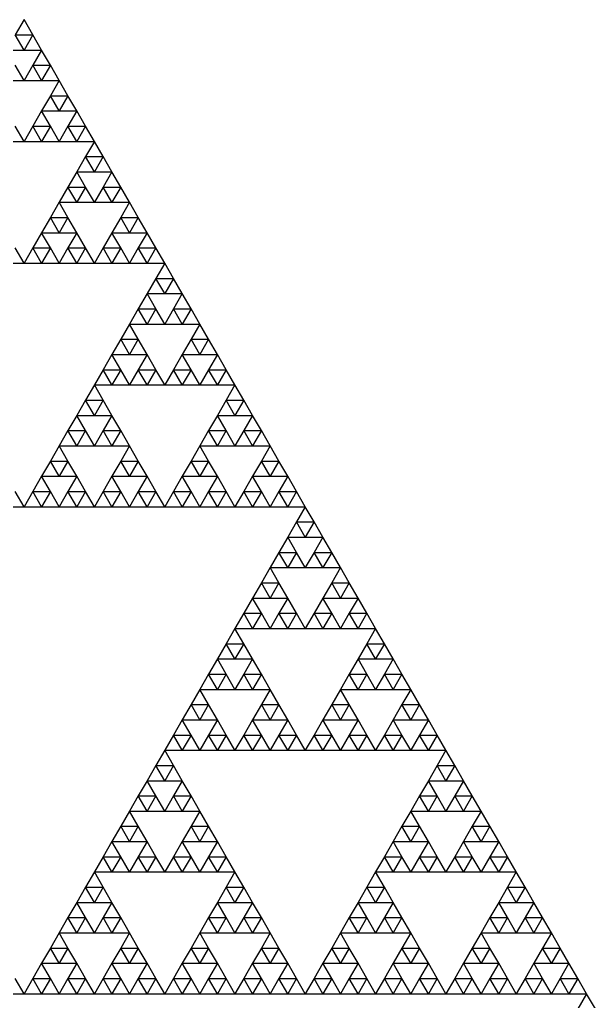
# Model space of a CAD drawing. Header units: metres. Extents: x -50 to 50, y -29 to 58.
# Drawn here: x 12.45 to 18.85, y -18.13 to -7.22 of the extents above; entities that cross this region are included whole.
import ezdxf

# ---------------------------------------------------------------- set-up
doc = ezdxf.new("R2010")
doc.units = ezdxf.units.M

msp = doc.modelspace()

# ---------------------------------------------------------------- linework, layer by layer
for p, q in [((12.5, -7.21689), (12.4023, -7.38604)), ((12.5977, -7.38604), (12.5, -7.21689)), ((12.5, -7.55518), (12.4023, -7.38604)), ((12.4023, -7.38604), (12.5977, -7.38604)), ((12.5977, -7.38604), (12.5, -7.55518)), ((12.6953, -7.55518), (12.5977, -7.38604)), ((12.3047, -7.55518), (12.5, -7.55518)), ((12.5, -7.55518), (12.6953, -7.55518)), ((12.6953, -7.55518), (12.5977, -7.72432)), ((12.793, -7.72432), (12.6953, -7.55518)), ((12.5, -7.89347), (12.4023, -7.72432)), ((12.5977, -7.72432), (12.5, -7.89347)), ((12.6953, -7.89347), (12.5977, -7.72432)), ((12.5977, -7.72432), (12.793, -7.72432)), ((12.793, -7.72432), (12.6953, -7.89347)), ((12.8906, -7.89347), (12.793, -7.72432)), ((12.3047, -7.89347), (12.5, -7.89347)), ((12.5, -7.89347), (12.6953, -7.89347)), ((12.6953, -7.89347), (12.8906, -7.89347)), ((12.8906, -7.89347), (12.793, -8.06261)), ((12.9883, -8.06261), (12.8906, -7.89347)), ((12.793, -8.06261), (12.6953, -8.23176)), ((12.8906, -8.23176), (12.793, -8.06261)), ((12.793, -8.06261), (12.9883, -8.06261)), ((12.9883, -8.06261), (12.8906, -8.23176)), ((13.0859, -8.23176), (12.9883, -8.06261)), ((12.6953, -8.23176), (12.5977, -8.4009)), ((12.793, -8.4009), (12.6953, -8.23176)), ((12.6953, -8.23176), (12.8906, -8.23176)), ((12.8906, -8.23176), (13.0859, -8.23176)), ((13.0859, -8.23176), (12.9883, -8.4009)), ((13.1836, -8.4009), (13.0859, -8.23176)), ((12.5, -8.57004), (12.4023, -8.4009)), ((12.5977, -8.4009), (12.5, -8.57004)), ((12.6953, -8.57004), (12.5977, -8.4009)), ((12.5977, -8.4009), (12.793, -8.4009)), ((12.793, -8.4009), (12.6953, -8.57004)), ((12.8906, -8.57004), (12.793, -8.4009)), ((12.9883, -8.4009), (12.8906, -8.57004)), ((13.0859, -8.57004), (12.9883, -8.4009)), ((12.9883, -8.4009), (13.1836, -8.4009)), ((13.1836, -8.4009), (13.0859, -8.57004)), ((13.2812, -8.57004), (13.1836, -8.4009)), ((12.3047, -8.57004), (12.5, -8.57004)), ((12.5, -8.57004), (12.6953, -8.57004)), ((12.6953, -8.57004), (12.8906, -8.57004)), ((12.8906, -8.57004), (13.0859, -8.57004)), ((13.0859, -8.57004), (13.2812, -8.57004)), ((13.2812, -8.57006), (13.1836, -8.7392)), ((13.3789, -8.7392), (13.2812, -8.57006)), ((13.1836, -8.7392), (13.0859, -8.90835)), ((13.2812, -8.90835), (13.1836, -8.7392)), ((13.1836, -8.7392), (13.3789, -8.7392)), ((13.3789, -8.7392), (13.2812, -8.90835)), ((13.4766, -8.90835), (13.3789, -8.7392)), ((13.0859, -8.90835), (12.9883, -9.07749)), ((13.1836, -9.07749), (13.0859, -8.90835)), ((13.0859, -8.90835), (13.2812, -8.90835)), ((13.2812, -8.90835), (13.4766, -8.90835)), ((13.4766, -8.90835), (13.3789, -9.07749)), ((13.5742, -9.07749), (13.4766, -8.90835)), ((12.9883, -9.07749), (12.8906, -9.24663)), ((13.0859, -9.24663), (12.9883, -9.07749)), ((12.9883, -9.07749), (13.1836, -9.07749)), ((13.1836, -9.07749), (13.0859, -9.24663)), ((13.2812, -9.24663), (13.1836, -9.07749)), ((13.3789, -9.07749), (13.2812, -9.24663)), ((13.4766, -9.24663), (13.3789, -9.07749)), ((13.3789, -9.07749), (13.5742, -9.07749)), ((13.5742, -9.07749), (13.4766, -9.24663)), ((13.6719, -9.24663), (13.5742, -9.07749)), ((12.8906, -9.24663), (12.793, -9.41578)), ((12.9883, -9.41578), (12.8906, -9.24663)), ((12.8906, -9.24663), (13.0859, -9.24663)), ((13.0859, -9.24663), (13.2812, -9.24663)), ((13.2812, -9.24663), (13.4766, -9.24663)), ((13.4766, -9.24663), (13.6719, -9.24663)), ((13.6719, -9.24663), (13.5742, -9.41578)), ((13.7695, -9.41578), (13.6719, -9.24663)), ((12.793, -9.41578), (12.6953, -9.58492)), ((12.8906, -9.58492), (12.793, -9.41578)), ((12.793, -9.41578), (12.9883, -9.41578)), ((12.9883, -9.41578), (12.8906, -9.58492)), ((13.0859, -9.58492), (12.9883, -9.41578)), ((13.5742, -9.41578), (13.4766, -9.58492)), ((13.6719, -9.58492), (13.5742, -9.41578)), ((13.5742, -9.41578), (13.7695, -9.41578)), ((13.7695, -9.41578), (13.6719, -9.58492)), ((13.8672, -9.58492), (13.7695, -9.41578)), ((12.6953, -9.58492), (12.5977, -9.75406)), ((12.793, -9.75406), (12.6953, -9.58492)), ((12.6953, -9.58492), (12.8906, -9.58492)), ((12.8906, -9.58492), (13.0859, -9.58492)), ((13.0859, -9.58492), (12.9883, -9.75406)), ((13.1836, -9.75406), (13.0859, -9.58492)), ((13.4766, -9.58492), (13.3789, -9.75406)), ((13.5742, -9.75406), (13.4766, -9.58492)), ((13.4766, -9.58492), (13.6719, -9.58492)), ((13.6719, -9.58492), (13.8672, -9.58492)), ((13.8672, -9.58492), (13.7695, -9.75406)), ((13.9648, -9.75406), (13.8672, -9.58492)), ((12.5, -9.92321), (12.4023, -9.75406)), ((12.5977, -9.75406), (12.5, -9.92321)), ((12.6953, -9.92321), (12.5977, -9.75406)), ((12.5977, -9.75406), (12.793, -9.75406)), ((12.793, -9.75406), (12.6953, -9.92321)), ((12.8906, -9.92321), (12.793, -9.75406)), ((12.9883, -9.75406), (12.8906, -9.92321)), ((13.0859, -9.92321), (12.9883, -9.75406)), ((12.9883, -9.75406), (13.1836, -9.75406)), ((13.1836, -9.75406), (13.0859, -9.92321)), ((13.2812, -9.92321), (13.1836, -9.75406)), ((13.3789, -9.75406), (13.2812, -9.92321)), ((13.4766, -9.92321), (13.3789, -9.75406)), ((13.3789, -9.75406), (13.5742, -9.75406)), ((13.5742, -9.75406), (13.4766, -9.92321)), ((13.6719, -9.92321), (13.5742, -9.75406)), ((13.7695, -9.75406), (13.6719, -9.92321)), ((13.8672, -9.92321), (13.7695, -9.75406)), ((13.7695, -9.75406), (13.9648, -9.75406)), ((13.9648, -9.75406), (13.8672, -9.92321)), ((14.0625, -9.92321), (13.9648, -9.75406)), ((12.3047, -9.92321), (12.5, -9.92321)), ((12.5, -9.92321), (12.6953, -9.92321)), ((12.6953, -9.92321), (12.8906, -9.92321)), ((12.8906, -9.92321), (13.0859, -9.92321)), ((13.0859, -9.92321), (13.2812, -9.92321)), ((13.2812, -9.92321), (13.4766, -9.92321)), ((13.4766, -9.92321), (13.6719, -9.92321)), ((13.6719, -9.92321), (13.8672, -9.92321)), ((13.8672, -9.92321), (14.0625, -9.92321)), ((14.0625, -9.92322), (13.9648, -10.0924)), ((14.1602, -10.0924), (14.0625, -9.92322)), ((13.9648, -10.0924), (13.8672, -10.2615)), ((14.0625, -10.2615), (13.9648, -10.0924)), ((13.9648, -10.0924), (14.1602, -10.0924)), ((14.1602, -10.0924), (14.0625, -10.2615)), ((14.2578, -10.2615), (14.1602, -10.0924)), ((13.8672, -10.2615), (13.7695, -10.4307)), ((13.9648, -10.4307), (13.8672, -10.2615)), ((13.8672, -10.2615), (14.0625, -10.2615)), ((14.0625, -10.2615), (14.2578, -10.2615)), ((14.2578, -10.2615), (14.1602, -10.4307)), ((14.3555, -10.4307), (14.2578, -10.2615)), ((13.7695, -10.4307), (13.6719, -10.5998)), ((13.8672, -10.5998), (13.7695, -10.4307)), ((13.7695, -10.4307), (13.9648, -10.4307)), ((13.9648, -10.4307), (13.8672, -10.5998)), ((14.0625, -10.5998), (13.9648, -10.4307)), ((14.1602, -10.4307), (14.0625, -10.5998)), ((14.2578, -10.5998), (14.1602, -10.4307)), ((14.1602, -10.4307), (14.3555, -10.4307)), ((14.3555, -10.4307), (14.2578, -10.5998)), ((14.4531, -10.5998), (14.3555, -10.4307)), ((13.6719, -10.5998), (13.5742, -10.7689)), ((13.7695, -10.7689), (13.6719, -10.5998)), ((13.6719, -10.5998), (13.8672, -10.5998)), ((13.8672, -10.5998), (14.0625, -10.5998)), ((14.0625, -10.5998), (14.2578, -10.5998)), ((14.2578, -10.5998), (14.4531, -10.5998)), ((14.4531, -10.5998), (14.3555, -10.7689)), ((14.5508, -10.7689), (14.4531, -10.5998)), ((13.5742, -10.7689), (13.4766, -10.9381)), ((13.6719, -10.9381), (13.5742, -10.7689)), ((13.5742, -10.7689), (13.7695, -10.7689)), ((13.7695, -10.7689), (13.6719, -10.9381)), ((13.8672, -10.9381), (13.7695, -10.7689)), ((14.3555, -10.7689), (14.2578, -10.9381)), ((14.4531, -10.9381), (14.3555, -10.7689)), ((14.3555, -10.7689), (14.5508, -10.7689)), ((14.5508, -10.7689), (14.4531, -10.9381)), ((14.6484, -10.9381), (14.5508, -10.7689)), ((13.4766, -10.9381), (13.3789, -11.1072)), ((13.5742, -11.1072), (13.4766, -10.9381)), ((13.4766, -10.9381), (13.6719, -10.9381)), ((13.6719, -10.9381), (13.8672, -10.9381)), ((13.8672, -10.9381), (13.7695, -11.1072)), ((13.9648, -11.1072), (13.8672, -10.9381)), ((14.2578, -10.9381), (14.1602, -11.1072)), ((14.3555, -11.1072), (14.2578, -10.9381)), ((14.2578, -10.9381), (14.4531, -10.9381)), ((14.4531, -10.9381), (14.6484, -10.9381)), ((14.6484, -10.9381), (14.5508, -11.1072)), ((14.7461, -11.1072), (14.6484, -10.9381)), ((13.3789, -11.1072), (13.2812, -11.2764)), ((13.4766, -11.2764), (13.3789, -11.1072)), ((13.3789, -11.1072), (13.5742, -11.1072)), ((13.5742, -11.1072), (13.4766, -11.2764)), ((13.6719, -11.2764), (13.5742, -11.1072)), ((13.7695, -11.1072), (13.6719, -11.2764)), ((13.8672, -11.2764), (13.7695, -11.1072)), ((13.7695, -11.1072), (13.9648, -11.1072)), ((13.9648, -11.1072), (13.8672, -11.2764)), ((14.0625, -11.2764), (13.9648, -11.1072)), ((14.1602, -11.1072), (14.0625, -11.2764)), ((14.2578, -11.2764), (14.1602, -11.1072)), ((14.1602, -11.1072), (14.3555, -11.1072)), ((14.3555, -11.1072), (14.2578, -11.2764)), ((14.4531, -11.2764), (14.3555, -11.1072)), ((14.5508, -11.1072), (14.4531, -11.2764)), ((14.6484, -11.2764), (14.5508, -11.1072)), ((14.5508, -11.1072), (14.7461, -11.1072)), ((14.7461, -11.1072), (14.6484, -11.2764)), ((14.8438, -11.2764), (14.7461, -11.1072)), ((13.2812, -11.2764), (13.1836, -11.4455)), ((13.3789, -11.4455), (13.2812, -11.2764)), ((13.2812, -11.2764), (13.4766, -11.2764)), ((13.4766, -11.2764), (13.6719, -11.2764)), ((13.6719, -11.2764), (13.8672, -11.2764)), ((13.8672, -11.2764), (14.0625, -11.2764)), ((14.0625, -11.2764), (14.2578, -11.2764)), ((14.2578, -11.2764), (14.4531, -11.2764)), ((14.4531, -11.2764), (14.6484, -11.2764)), ((14.6484, -11.2764), (14.8438, -11.2764)), ((14.8438, -11.2764), (14.7461, -11.4455)), ((14.9414, -11.4455), (14.8438, -11.2764)), ((13.1836, -11.4455), (13.0859, -11.6147)), ((13.2812, -11.6147), (13.1836, -11.4455)), ((13.1836, -11.4455), (13.3789, -11.4455)), ((13.3789, -11.4455), (13.2812, -11.6147)), ((13.4766, -11.6147), (13.3789, -11.4455)), ((14.7461, -11.4455), (14.6484, -11.6147)), ((14.8438, -11.6147), (14.7461, -11.4455)), ((14.7461, -11.4455), (14.9414, -11.4455)), ((14.9414, -11.4455), (14.8438, -11.6147)), ((15.0391, -11.6147), (14.9414, -11.4455)), ((13.0859, -11.6147), (12.9883, -11.7838)), ((13.1836, -11.7838), (13.0859, -11.6147)), ((13.0859, -11.6147), (13.2812, -11.6147)), ((13.2812, -11.6147), (13.4766, -11.6147)), ((13.4766, -11.6147), (13.3789, -11.7838)), ((13.5742, -11.7838), (13.4766, -11.6147)), ((14.6484, -11.6147), (14.5508, -11.7838)), ((14.7461, -11.7838), (14.6484, -11.6147)), ((14.6484, -11.6147), (14.8438, -11.6147)), ((14.8438, -11.6147), (15.0391, -11.6147)), ((15.0391, -11.6147), (14.9414, -11.7838)), ((15.1367, -11.7838), (15.0391, -11.6147)), ((12.9883, -11.7838), (12.8906, -11.953)), ((13.0859, -11.953), (12.9883, -11.7838)), ((12.9883, -11.7838), (13.1836, -11.7838)), ((13.1836, -11.7838), (13.0859, -11.953)), ((13.2812, -11.953), (13.1836, -11.7838)), ((13.3789, -11.7838), (13.2812, -11.953)), ((13.4766, -11.953), (13.3789, -11.7838)), ((13.3789, -11.7838), (13.5742, -11.7838)), ((13.5742, -11.7838), (13.4766, -11.953)), ((13.6719, -11.953), (13.5742, -11.7838)), ((14.5508, -11.7838), (14.4531, -11.953)), ((14.6484, -11.953), (14.5508, -11.7838)), ((14.5508, -11.7838), (14.7461, -11.7838)), ((14.7461, -11.7838), (14.6484, -11.953)), ((14.8438, -11.953), (14.7461, -11.7838)), ((14.9414, -11.7838), (14.8438, -11.953)), ((15.0391, -11.953), (14.9414, -11.7838)), ((14.9414, -11.7838), (15.1367, -11.7838)), ((15.1367, -11.7838), (15.0391, -11.953)), ((15.2344, -11.953), (15.1367, -11.7838)), ((12.8906, -11.953), (12.793, -12.1221)), ((12.9883, -12.1221), (12.8906, -11.953)), ((12.8906, -11.953), (13.0859, -11.953)), ((13.0859, -11.953), (13.2812, -11.953)), ((13.2812, -11.953), (13.4766, -11.953)), ((13.4766, -11.953), (13.6719, -11.953)), ((13.6719, -11.953), (13.5742, -12.1221)), ((13.7695, -12.1221), (13.6719, -11.953)), ((14.4531, -11.953), (14.3555, -12.1221)), ((14.5508, -12.1221), (14.4531, -11.953)), ((14.4531, -11.953), (14.6484, -11.953)), ((14.6484, -11.953), (14.8438, -11.953)), ((14.8438, -11.953), (15.0391, -11.953)), ((15.0391, -11.953), (15.2344, -11.953)), ((15.2344, -11.953), (15.1367, -12.1221)), ((15.332, -12.1221), (15.2344, -11.953)), ((12.793, -12.1221), (12.6953, -12.2913)), ((12.8906, -12.2913), (12.793, -12.1221)), ((12.793, -12.1221), (12.9883, -12.1221)), ((12.9883, -12.1221), (12.8906, -12.2913)), ((13.0859, -12.2913), (12.9883, -12.1221)), ((13.5742, -12.1221), (13.4766, -12.2913)), ((13.6719, -12.2913), (13.5742, -12.1221)), ((13.5742, -12.1221), (13.7695, -12.1221)), ((13.7695, -12.1221), (13.6719, -12.2913)), ((13.8672, -12.2913), (13.7695, -12.1221)), ((14.3555, -12.1221), (14.2578, -12.2913)), ((14.4531, -12.2913), (14.3555, -12.1221)), ((14.3555, -12.1221), (14.5508, -12.1221)), ((14.5508, -12.1221), (14.4531, -12.2913)), ((14.6484, -12.2913), (14.5508, -12.1221)), ((15.1367, -12.1221), (15.0391, -12.2913)), ((15.2344, -12.2913), (15.1367, -12.1221)), ((15.1367, -12.1221), (15.332, -12.1221)), ((15.332, -12.1221), (15.2344, -12.2913)), ((15.4297, -12.2913), (15.332, -12.1221)), ((12.6953, -12.2913), (12.5977, -12.4604)), ((12.793, -12.4604), (12.6953, -12.2913)), ((12.6953, -12.2913), (12.8906, -12.2913)), ((12.8906, -12.2913), (13.0859, -12.2913)), ((13.0859, -12.2913), (12.9883, -12.4604)), ((13.1836, -12.4604), (13.0859, -12.2913)), ((13.4766, -12.2913), (13.3789, -12.4604)), ((13.5742, -12.4604), (13.4766, -12.2913)), ((13.4766, -12.2913), (13.6719, -12.2913)), ((13.6719, -12.2913), (13.8672, -12.2913)), ((13.8672, -12.2913), (13.7695, -12.4604)), ((13.9648, -12.4604), (13.8672, -12.2913)), ((14.2578, -12.2913), (14.1602, -12.4604)), ((14.3555, -12.4604), (14.2578, -12.2913)), ((14.2578, -12.2913), (14.4531, -12.2913)), ((14.4531, -12.2913), (14.6484, -12.2913)), ((14.6484, -12.2913), (14.5508, -12.4604)), ((14.7461, -12.4604), (14.6484, -12.2913)), ((15.0391, -12.2913), (14.9414, -12.4604)), ((15.1367, -12.4604), (15.0391, -12.2913)), ((15.0391, -12.2913), (15.2344, -12.2913)), ((15.2344, -12.2913), (15.4297, -12.2913)), ((15.4297, -12.2913), (15.332, -12.4604)), ((15.5273, -12.4604), (15.4297, -12.2913)), ((12.5, -12.6295), (12.4023, -12.4604)), ((12.5977, -12.4604), (12.5, -12.6295)), ((12.6953, -12.6295), (12.5977, -12.4604)), ((12.5977, -12.4604), (12.793, -12.4604)), ((12.793, -12.4604), (12.6953, -12.6295)), ((12.8906, -12.6295), (12.793, -12.4604)), ((12.9883, -12.4604), (12.8906, -12.6295)), ((13.0859, -12.6295), (12.9883, -12.4604)), ((12.9883, -12.4604), (13.1836, -12.4604)), ((13.1836, -12.4604), (13.0859, -12.6295)), ((13.2812, -12.6295), (13.1836, -12.4604)), ((13.3789, -12.4604), (13.2812, -12.6295)), ((13.4766, -12.6295), (13.3789, -12.4604)), ((13.3789, -12.4604), (13.5742, -12.4604)), ((13.5742, -12.4604), (13.4766, -12.6295)), ((13.6719, -12.6295), (13.5742, -12.4604)), ((13.7695, -12.4604), (13.6719, -12.6295)), ((13.8672, -12.6295), (13.7695, -12.4604)), ((13.7695, -12.4604), (13.9648, -12.4604)), ((13.9648, -12.4604), (13.8672, -12.6295)), ((14.0625, -12.6295), (13.9648, -12.4604)), ((14.1602, -12.4604), (14.0625, -12.6295)), ((14.2578, -12.6295), (14.1602, -12.4604)), ((14.1602, -12.4604), (14.3555, -12.4604)), ((14.3555, -12.4604), (14.2578, -12.6295)), ((14.4531, -12.6295), (14.3555, -12.4604)), ((14.5508, -12.4604), (14.4531, -12.6295)), ((14.6484, -12.6295), (14.5508, -12.4604)), ((14.5508, -12.4604), (14.7461, -12.4604)), ((14.7461, -12.4604), (14.6484, -12.6295)), ((14.8438, -12.6295), (14.7461, -12.4604)), ((14.9414, -12.4604), (14.8438, -12.6295)), ((15.0391, -12.6295), (14.9414, -12.4604)), ((14.9414, -12.4604), (15.1367, -12.4604)), ((15.1367, -12.4604), (15.0391, -12.6295)), ((15.2344, -12.6295), (15.1367, -12.4604)), ((15.332, -12.4604), (15.2344, -12.6295)), ((15.4297, -12.6295), (15.332, -12.4604)), ((15.332, -12.4604), (15.5273, -12.4604)), ((15.5273, -12.4604), (15.4297, -12.6295)), ((15.625, -12.6295), (15.5273, -12.4604)), ((12.3047, -12.6295), (12.5, -12.6295)), ((12.5, -12.6295), (12.6953, -12.6295)), ((12.6953, -12.6295), (12.8906, -12.6295)), ((12.8906, -12.6295), (13.0859, -12.6295)), ((13.0859, -12.6295), (13.2812, -12.6295)), ((13.2812, -12.6295), (13.4766, -12.6295)), ((13.4766, -12.6295), (13.6719, -12.6295)), ((13.6719, -12.6295), (13.8672, -12.6295)), ((13.8672, -12.6295), (14.0625, -12.6295)), ((14.0625, -12.6295), (14.2578, -12.6295)), ((14.2578, -12.6295), (14.4531, -12.6295)), ((14.4531, -12.6295), (14.6484, -12.6295)), ((14.6484, -12.6295), (14.8438, -12.6295)), ((14.8438, -12.6295), (15.0391, -12.6295)), ((15.0391, -12.6295), (15.2344, -12.6295)), ((15.2344, -12.6295), (15.4297, -12.6295)), ((15.4297, -12.6295), (15.625, -12.6295)), ((15.625, -12.6296), (15.5273, -12.7987)), ((15.7227, -12.7987), (15.625, -12.6296)), ((15.5273, -12.7987), (15.4297, -12.9678)), ((15.625, -12.9678), (15.5273, -12.7987)), ((15.5273, -12.7987), (15.7227, -12.7987)), ((15.7227, -12.7987), (15.625, -12.9678)), ((15.8203, -12.9678), (15.7227, -12.7987)), ((15.4297, -12.9678), (15.332, -13.137)), ((15.5273, -13.137), (15.4297, -12.9678)), ((15.4297, -12.9678), (15.625, -12.9678)), ((15.625, -12.9678), (15.8203, -12.9678)), ((15.8203, -12.9678), (15.7227, -13.137)), ((15.918, -13.137), (15.8203, -12.9678)), ((15.332, -13.137), (15.2344, -13.3061)), ((15.4297, -13.3061), (15.332, -13.137)), ((15.332, -13.137), (15.5273, -13.137)), ((15.5273, -13.137), (15.4297, -13.3061)), ((15.625, -13.3061), (15.5273, -13.137)), ((15.7227, -13.137), (15.625, -13.3061)), ((15.8203, -13.3061), (15.7227, -13.137)), ((15.7227, -13.137), (15.918, -13.137)), ((15.918, -13.137), (15.8203, -13.3061)), ((16.0156, -13.3061), (15.918, -13.137)), ((15.2344, -13.3061), (15.1367, -13.4753)), ((15.332, -13.4753), (15.2344, -13.3061)), ((15.2344, -13.3061), (15.4297, -13.3061)), ((15.4297, -13.3061), (15.625, -13.3061)), ((15.625, -13.3061), (15.8203, -13.3061)), ((15.8203, -13.3061), (16.0156, -13.3061)), ((16.0156, -13.3061), (15.918, -13.4753)), ((16.1133, -13.4753), (16.0156, -13.3061)), ((15.1367, -13.4753), (15.0391, -13.6444)), ((15.2344, -13.6444), (15.1367, -13.4753)), ((15.1367, -13.4753), (15.332, -13.4753)), ((15.332, -13.4753), (15.2344, -13.6444)), ((15.4297, -13.6444), (15.332, -13.4753)), ((15.918, -13.4753), (15.8203, -13.6444)), ((16.0156, -13.6444), (15.918, -13.4753)), ((15.918, -13.4753), (16.1133, -13.4753)), ((16.1133, -13.4753), (16.0156, -13.6444)), ((16.2109, -13.6444), (16.1133, -13.4753)), ((15.0391, -13.6444), (14.9414, -13.8136)), ((15.1367, -13.8136), (15.0391, -13.6444)), ((15.0391, -13.6444), (15.2344, -13.6444)), ((15.2344, -13.6444), (15.4297, -13.6444)), ((15.4297, -13.6444), (15.332, -13.8136)), ((15.5273, -13.8136), (15.4297, -13.6444)), ((15.8203, -13.6444), (15.7227, -13.8136)), ((15.918, -13.8136), (15.8203, -13.6444)), ((15.8203, -13.6444), (16.0156, -13.6444)), ((16.0156, -13.6444), (16.2109, -13.6444)), ((16.2109, -13.6444), (16.1133, -13.8136)), ((16.3086, -13.8136), (16.2109, -13.6444)), ((14.9414, -13.8136), (14.8438, -13.9827)), ((15.0391, -13.9827), (14.9414, -13.8136)), ((14.9414, -13.8136), (15.1367, -13.8136)), ((15.1367, -13.8136), (15.0391, -13.9827)), ((15.2344, -13.9827), (15.1367, -13.8136)), ((15.332, -13.8136), (15.2344, -13.9827)), ((15.4297, -13.9827), (15.332, -13.8136)), ((15.332, -13.8136), (15.5273, -13.8136)), ((15.5273, -13.8136), (15.4297, -13.9827)), ((15.625, -13.9827), (15.5273, -13.8136)), ((15.7227, -13.8136), (15.625, -13.9827)), ((15.8203, -13.9827), (15.7227, -13.8136)), ((15.7227, -13.8136), (15.918, -13.8136)), ((15.918, -13.8136), (15.8203, -13.9827)), ((16.0156, -13.9827), (15.918, -13.8136)), ((16.1133, -13.8136), (16.0156, -13.9827)), ((16.2109, -13.9827), (16.1133, -13.8136)), ((16.1133, -13.8136), (16.3086, -13.8136)), ((16.3086, -13.8136), (16.2109, -13.9827)), ((16.4062, -13.9827), (16.3086, -13.8136)), ((14.8438, -13.9827), (14.7461, -14.1519)), ((14.9414, -14.1519), (14.8438, -13.9827)), ((14.8438, -13.9827), (15.0391, -13.9827)), ((15.0391, -13.9827), (15.2344, -13.9827)), ((15.2344, -13.9827), (15.4297, -13.9827)), ((15.4297, -13.9827), (15.625, -13.9827)), ((15.625, -13.9827), (15.8203, -13.9827)), ((15.8203, -13.9827), (16.0156, -13.9827)), ((16.0156, -13.9827), (16.2109, -13.9827)), ((16.2109, -13.9827), (16.4062, -13.9827)), ((16.4062, -13.9827), (16.3086, -14.1519)), ((16.5039, -14.1519), (16.4062, -13.9827)), ((14.7461, -14.1519), (14.6484, -14.321)), ((14.8438, -14.321), (14.7461, -14.1519)), ((14.7461, -14.1519), (14.9414, -14.1519)), ((14.9414, -14.1519), (14.8438, -14.321)), ((15.0391, -14.321), (14.9414, -14.1519)), ((16.3086, -14.1519), (16.2109, -14.321)), ((16.4062, -14.321), (16.3086, -14.1519)), ((16.3086, -14.1519), (16.5039, -14.1519)), ((16.5039, -14.1519), (16.4062, -14.321)), ((16.6016, -14.321), (16.5039, -14.1519)), ((14.6484, -14.321), (14.5508, -14.4901)), ((14.7461, -14.4901), (14.6484, -14.321)), ((14.6484, -14.321), (14.8438, -14.321)), ((14.8438, -14.321), (15.0391, -14.321)), ((15.0391, -14.321), (14.9414, -14.4901)), ((15.1367, -14.4901), (15.0391, -14.321)), ((16.2109, -14.321), (16.1133, -14.4901)), ((16.3086, -14.4901), (16.2109, -14.321)), ((16.2109, -14.321), (16.4062, -14.321)), ((16.4062, -14.321), (16.6016, -14.321)), ((16.6016, -14.321), (16.5039, -14.4901)), ((16.6992, -14.4901), (16.6016, -14.321)), ((14.5508, -14.4901), (14.4531, -14.6593)), ((14.6484, -14.6593), (14.5508, -14.4901)), ((14.5508, -14.4901), (14.7461, -14.4901)), ((14.7461, -14.4901), (14.6484, -14.6593)), ((14.8438, -14.6593), (14.7461, -14.4901)), ((14.9414, -14.4901), (14.8438, -14.6593)), ((15.0391, -14.6593), (14.9414, -14.4901)), ((14.9414, -14.4901), (15.1367, -14.4901)), ((15.1367, -14.4901), (15.0391, -14.6593)), ((15.2344, -14.6593), (15.1367, -14.4901)), ((16.1133, -14.4901), (16.0156, -14.6593)), ((16.2109, -14.6593), (16.1133, -14.4901)), ((16.1133, -14.4901), (16.3086, -14.4901)), ((16.3086, -14.4901), (16.2109, -14.6593)), ((16.4062, -14.6593), (16.3086, -14.4901)), ((16.5039, -14.4901), (16.4062, -14.6593)), ((16.6016, -14.6593), (16.5039, -14.4901)), ((16.5039, -14.4901), (16.6992, -14.4901)), ((16.6992, -14.4901), (16.6016, -14.6593)), ((16.7969, -14.6593), (16.6992, -14.4901)), ((14.4531, -14.6593), (14.3555, -14.8284)), ((14.5508, -14.8284), (14.4531, -14.6593)), ((14.4531, -14.6593), (14.6484, -14.6593)), ((14.6484, -14.6593), (14.8438, -14.6593)), ((14.8438, -14.6593), (15.0391, -14.6593)), ((15.0391, -14.6593), (15.2344, -14.6593)), ((15.2344, -14.6593), (15.1367, -14.8284)), ((15.332, -14.8284), (15.2344, -14.6593)), ((16.0156, -14.6593), (15.918, -14.8284)), ((16.1133, -14.8284), (16.0156, -14.6593)), ((16.0156, -14.6593), (16.2109, -14.6593)), ((16.2109, -14.6593), (16.4062, -14.6593)), ((16.4062, -14.6593), (16.6016, -14.6593)), ((16.6016, -14.6593), (16.7969, -14.6593)), ((16.7969, -14.6593), (16.6992, -14.8284)), ((16.8945, -14.8284), (16.7969, -14.6593)), ((14.3555, -14.8284), (14.2578, -14.9976)), ((14.4531, -14.9976), (14.3555, -14.8284)), ((14.3555, -14.8284), (14.5508, -14.8284)), ((14.5508, -14.8284), (14.4531, -14.9976)), ((14.6484, -14.9976), (14.5508, -14.8284)), ((15.1367, -14.8284), (15.0391, -14.9976)), ((15.2344, -14.9976), (15.1367, -14.8284)), ((15.1367, -14.8284), (15.332, -14.8284)), ((15.332, -14.8284), (15.2344, -14.9976)), ((15.4297, -14.9976), (15.332, -14.8284)), ((15.918, -14.8284), (15.8203, -14.9976)), ((16.0156, -14.9976), (15.918, -14.8284)), ((15.918, -14.8284), (16.1133, -14.8284)), ((16.1133, -14.8284), (16.0156, -14.9976)), ((16.2109, -14.9976), (16.1133, -14.8284)), ((16.6992, -14.8284), (16.6016, -14.9976)), ((16.7969, -14.9976), (16.6992, -14.8284)), ((16.6992, -14.8284), (16.8945, -14.8284)), ((16.8945, -14.8284), (16.7969, -14.9976)), ((16.9922, -14.9976), (16.8945, -14.8284)), ((14.2578, -14.9976), (14.1602, -15.1667)), ((14.3555, -15.1667), (14.2578, -14.9976)), ((14.2578, -14.9976), (14.4531, -14.9976)), ((14.4531, -14.9976), (14.6484, -14.9976)), ((14.6484, -14.9976), (14.5508, -15.1667)), ((14.7461, -15.1667), (14.6484, -14.9976)), ((15.0391, -14.9976), (14.9414, -15.1667)), ((15.1367, -15.1667), (15.0391, -14.9976)), ((15.0391, -14.9976), (15.2344, -14.9976)), ((15.2344, -14.9976), (15.4297, -14.9976)), ((15.4297, -14.9976), (15.332, -15.1667)), ((15.5273, -15.1667), (15.4297, -14.9976)), ((15.8203, -14.9976), (15.7227, -15.1667)), ((15.918, -15.1667), (15.8203, -14.9976)), ((15.8203, -14.9976), (16.0156, -14.9976)), ((16.0156, -14.9976), (16.2109, -14.9976)), ((16.2109, -14.9976), (16.1133, -15.1667)), ((16.3086, -15.1667), (16.2109, -14.9976)), ((16.6016, -14.9976), (16.5039, -15.1667)), ((16.6992, -15.1667), (16.6016, -14.9976)), ((16.6016, -14.9976), (16.7969, -14.9976)), ((16.7969, -14.9976), (16.9922, -14.9976)), ((16.9922, -14.9976), (16.8945, -15.1667)), ((17.0898, -15.1667), (16.9922, -14.9976)), ((14.1602, -15.1667), (14.0625, -15.3359)), ((14.2578, -15.3359), (14.1602, -15.1667)), ((14.1602, -15.1667), (14.3555, -15.1667)), ((14.3555, -15.1667), (14.2578, -15.3359)), ((14.4531, -15.3359), (14.3555, -15.1667)), ((14.5508, -15.1667), (14.4531, -15.3359)), ((14.6484, -15.3359), (14.5508, -15.1667)), ((14.5508, -15.1667), (14.7461, -15.1667)), ((14.7461, -15.1667), (14.6484, -15.3359)), ((14.8438, -15.3359), (14.7461, -15.1667)), ((14.9414, -15.1667), (14.8438, -15.3359)), ((15.0391, -15.3359), (14.9414, -15.1667)), ((14.9414, -15.1667), (15.1367, -15.1667)), ((15.1367, -15.1667), (15.0391, -15.3359)), ((15.2344, -15.3359), (15.1367, -15.1667)), ((15.332, -15.1667), (15.2344, -15.3359)), ((15.4297, -15.3359), (15.332, -15.1667)), ((15.332, -15.1667), (15.5273, -15.1667)), ((15.5273, -15.1667), (15.4297, -15.3359)), ((15.625, -15.3359), (15.5273, -15.1667)), ((15.7227, -15.1667), (15.625, -15.3359)), ((15.8203, -15.3359), (15.7227, -15.1667)), ((15.7227, -15.1667), (15.918, -15.1667)), ((15.918, -15.1667), (15.8203, -15.3359)), ((16.0156, -15.3359), (15.918, -15.1667)), ((16.1133, -15.1667), (16.0156, -15.3359)), ((16.2109, -15.3359), (16.1133, -15.1667)), ((16.1133, -15.1667), (16.3086, -15.1667)), ((16.3086, -15.1667), (16.2109, -15.3359)), ((16.4062, -15.3359), (16.3086, -15.1667)), ((16.5039, -15.1667), (16.4062, -15.3359)), ((16.6016, -15.3359), (16.5039, -15.1667)), ((16.5039, -15.1667), (16.6992, -15.1667)), ((16.6992, -15.1667), (16.6016, -15.3359)), ((16.7969, -15.3359), (16.6992, -15.1667)), ((16.8945, -15.1667), (16.7969, -15.3359)), ((16.9922, -15.3359), (16.8945, -15.1667)), ((16.8945, -15.1667), (17.0898, -15.1667)), ((17.0898, -15.1667), (16.9922, -15.3359)), ((17.1875, -15.3359), (17.0898, -15.1667)), ((14.0625, -15.3359), (13.9648, -15.505)), ((14.1602, -15.505), (14.0625, -15.3359)), ((14.0625, -15.3359), (14.2578, -15.3359)), ((14.2578, -15.3359), (14.4531, -15.3359)), ((14.4531, -15.3359), (14.6484, -15.3359)), ((14.6484, -15.3359), (14.8438, -15.3359)), ((14.8438, -15.3359), (15.0391, -15.3359)), ((15.0391, -15.3359), (15.2344, -15.3359)), ((15.2344, -15.3359), (15.4297, -15.3359)), ((15.4297, -15.3359), (15.625, -15.3359)), ((15.625, -15.3359), (15.8203, -15.3359)), ((15.8203, -15.3359), (16.0156, -15.3359)), ((16.0156, -15.3359), (16.2109, -15.3359)), ((16.2109, -15.3359), (16.4062, -15.3359)), ((16.4062, -15.3359), (16.6016, -15.3359)), ((16.6016, -15.3359), (16.7969, -15.3359)), ((16.7969, -15.3359), (16.9922, -15.3359)), ((16.9922, -15.3359), (17.1875, -15.3359)), ((17.1875, -15.3359), (17.0898, -15.505)), ((17.2852, -15.505), (17.1875, -15.3359)), ((13.9648, -15.505), (13.8672, -15.6742)), ((14.0625, -15.6742), (13.9648, -15.505)), ((13.9648, -15.505), (14.1602, -15.505)), ((14.1602, -15.505), (14.0625, -15.6742)), ((14.2578, -15.6742), (14.1602, -15.505)), ((17.0898, -15.505), (16.9922, -15.6742)), ((17.1875, -15.6742), (17.0898, -15.505)), ((17.0898, -15.505), (17.2852, -15.505)), ((17.2852, -15.505), (17.1875, -15.6742)), ((17.3828, -15.6742), (17.2852, -15.505)), ((13.8672, -15.6742), (13.7695, -15.8433)), ((13.9648, -15.8433), (13.8672, -15.6742)), ((13.8672, -15.6742), (14.0625, -15.6742)), ((14.0625, -15.6742), (14.2578, -15.6742)), ((14.2578, -15.6742), (14.1602, -15.8433)), ((14.3555, -15.8433), (14.2578, -15.6742)), ((16.9922, -15.6742), (16.8945, -15.8433)), ((17.0898, -15.8433), (16.9922, -15.6742)), ((16.9922, -15.6742), (17.1875, -15.6742)), ((17.1875, -15.6742), (17.3828, -15.6742)), ((17.3828, -15.6742), (17.2852, -15.8433)), ((17.4805, -15.8433), (17.3828, -15.6742)), ((13.7695, -15.8433), (13.6719, -16.0125)), ((13.8672, -16.0125), (13.7695, -15.8433)), ((13.7695, -15.8433), (13.9648, -15.8433)), ((13.9648, -15.8433), (13.8672, -16.0125)), ((14.0625, -16.0125), (13.9648, -15.8433)), ((14.1602, -15.8433), (14.0625, -16.0125)), ((14.2578, -16.0125), (14.1602, -15.8433)), ((14.1602, -15.8433), (14.3555, -15.8433)), ((14.3555, -15.8433), (14.2578, -16.0125)), ((14.4531, -16.0125), (14.3555, -15.8433)), ((16.8945, -15.8433), (16.7969, -16.0125)), ((16.9922, -16.0125), (16.8945, -15.8433)), ((16.8945, -15.8433), (17.0898, -15.8433)), ((17.0898, -15.8433), (16.9922, -16.0125)), ((17.1875, -16.0125), (17.0898, -15.8433)), ((17.2852, -15.8433), (17.1875, -16.0125)), ((17.3828, -16.0125), (17.2852, -15.8433)), ((17.2852, -15.8433), (17.4805, -15.8433)), ((17.4805, -15.8433), (17.3828, -16.0125)), ((17.5781, -16.0125), (17.4805, -15.8433)), ((13.6719, -16.0125), (13.5742, -16.1816)), ((13.7695, -16.1816), (13.6719, -16.0125)), ((13.6719, -16.0125), (13.8672, -16.0125)), ((13.8672, -16.0125), (14.0625, -16.0125)), ((14.0625, -16.0125), (14.2578, -16.0125)), ((14.2578, -16.0125), (14.4531, -16.0125)), ((14.4531, -16.0125), (14.3555, -16.1816)), ((14.5508, -16.1816), (14.4531, -16.0125)), ((16.7969, -16.0125), (16.6992, -16.1816)), ((16.8945, -16.1816), (16.7969, -16.0125)), ((16.7969, -16.0125), (16.9922, -16.0125)), ((16.9922, -16.0125), (17.1875, -16.0125)), ((17.1875, -16.0125), (17.3828, -16.0125)), ((17.3828, -16.0125), (17.5781, -16.0125)), ((17.5781, -16.0125), (17.4805, -16.1816)), ((17.6758, -16.1816), (17.5781, -16.0125)), ((13.5742, -16.1816), (13.4766, -16.3507)), ((13.6719, -16.3507), (13.5742, -16.1816)), ((13.5742, -16.1816), (13.7695, -16.1816)), ((13.7695, -16.1816), (13.6719, -16.3507)), ((13.8672, -16.3507), (13.7695, -16.1816)), ((14.3555, -16.1816), (14.2578, -16.3507)), ((14.4531, -16.3507), (14.3555, -16.1816)), ((14.3555, -16.1816), (14.5508, -16.1816)), ((14.5508, -16.1816), (14.4531, -16.3507)), ((14.6484, -16.3507), (14.5508, -16.1816)), ((16.6992, -16.1816), (16.6016, -16.3507)), ((16.7969, -16.3507), (16.6992, -16.1816)), ((16.6992, -16.1816), (16.8945, -16.1816)), ((16.8945, -16.1816), (16.7969, -16.3507)), ((16.9922, -16.3507), (16.8945, -16.1816)), ((17.4805, -16.1816), (17.3828, -16.3507)), ((17.5781, -16.3507), (17.4805, -16.1816)), ((17.4805, -16.1816), (17.6758, -16.1816)), ((17.6758, -16.1816), (17.5781, -16.3507)), ((17.7734, -16.3507), (17.6758, -16.1816)), ((13.4766, -16.3507), (13.3789, -16.5199)), ((13.5742, -16.5199), (13.4766, -16.3507)), ((13.4766, -16.3507), (13.6719, -16.3507)), ((13.6719, -16.3507), (13.8672, -16.3507)), ((13.8672, -16.3507), (13.7695, -16.5199)), ((13.9648, -16.5199), (13.8672, -16.3507)), ((14.2578, -16.3507), (14.1602, -16.5199)), ((14.3555, -16.5199), (14.2578, -16.3507)), ((14.2578, -16.3507), (14.4531, -16.3507)), ((14.4531, -16.3507), (14.6484, -16.3507)), ((14.6484, -16.3507), (14.5508, -16.5199)), ((14.7461, -16.5199), (14.6484, -16.3507)), ((16.6016, -16.3507), (16.5039, -16.5199)), ((16.6992, -16.5199), (16.6016, -16.3507)), ((16.6016, -16.3507), (16.7969, -16.3507)), ((16.7969, -16.3507), (16.9922, -16.3507)), ((16.9922, -16.3507), (16.8945, -16.5199)), ((17.0898, -16.5199), (16.9922, -16.3507)), ((17.3828, -16.3507), (17.2852, -16.5199)), ((17.4805, -16.5199), (17.3828, -16.3507)), ((17.3828, -16.3507), (17.5781, -16.3507)), ((17.5781, -16.3507), (17.7734, -16.3507)), ((17.7734, -16.3507), (17.6758, -16.5199)), ((17.8711, -16.5199), (17.7734, -16.3507)), ((13.3789, -16.5199), (13.2812, -16.689)), ((13.4766, -16.689), (13.3789, -16.5199)), ((13.3789, -16.5199), (13.5742, -16.5199)), ((13.5742, -16.5199), (13.4766, -16.689)), ((13.6719, -16.689), (13.5742, -16.5199)), ((13.7695, -16.5199), (13.6719, -16.689)), ((13.8672, -16.689), (13.7695, -16.5199)), ((13.7695, -16.5199), (13.9648, -16.5199)), ((13.9648, -16.5199), (13.8672, -16.689)), ((14.0625, -16.689), (13.9648, -16.5199)), ((14.1602, -16.5199), (14.0625, -16.689)), ((14.2578, -16.689), (14.1602, -16.5199)), ((14.1602, -16.5199), (14.3555, -16.5199)), ((14.3555, -16.5199), (14.2578, -16.689)), ((14.4531, -16.689), (14.3555, -16.5199)), ((14.5508, -16.5199), (14.4531, -16.689)), ((14.6484, -16.689), (14.5508, -16.5199)), ((14.5508, -16.5199), (14.7461, -16.5199)), ((14.7461, -16.5199), (14.6484, -16.689)), ((14.8438, -16.689), (14.7461, -16.5199)), ((16.5039, -16.5199), (16.4062, -16.689)), ((16.6016, -16.689), (16.5039, -16.5199)), ((16.5039, -16.5199), (16.6992, -16.5199)), ((16.6992, -16.5199), (16.6016, -16.689)), ((16.7969, -16.689), (16.6992, -16.5199)), ((16.8945, -16.5199), (16.7969, -16.689)), ((16.9922, -16.689), (16.8945, -16.5199)), ((16.8945, -16.5199), (17.0898, -16.5199)), ((17.0898, -16.5199), (16.9922, -16.689)), ((17.1875, -16.689), (17.0898, -16.5199)), ((17.2852, -16.5199), (17.1875, -16.689)), ((17.3828, -16.689), (17.2852, -16.5199)), ((17.2852, -16.5199), (17.4805, -16.5199)), ((17.4805, -16.5199), (17.3828, -16.689)), ((17.5781, -16.689), (17.4805, -16.5199)), ((17.6758, -16.5199), (17.5781, -16.689)), ((17.7734, -16.689), (17.6758, -16.5199)), ((17.6758, -16.5199), (17.8711, -16.5199)), ((17.8711, -16.5199), (17.7734, -16.689)), ((17.9688, -16.689), (17.8711, -16.5199)), ((13.2812, -16.689), (13.1836, -16.8582)), ((13.3789, -16.8582), (13.2812, -16.689)), ((13.2812, -16.689), (13.4766, -16.689)), ((13.4766, -16.689), (13.6719, -16.689)), ((13.6719, -16.689), (13.8672, -16.689)), ((13.8672, -16.689), (14.0625, -16.689)), ((14.0625, -16.689), (14.2578, -16.689)), ((14.2578, -16.689), (14.4531, -16.689)), ((14.4531, -16.689), (14.6484, -16.689)), ((14.6484, -16.689), (14.8438, -16.689)), ((14.8438, -16.689), (14.7461, -16.8582)), ((14.9414, -16.8582), (14.8438, -16.689)), ((16.4062, -16.689), (16.3086, -16.8582)), ((16.5039, -16.8582), (16.4062, -16.689)), ((16.4062, -16.689), (16.6016, -16.689)), ((16.6016, -16.689), (16.7969, -16.689)), ((16.7969, -16.689), (16.9922, -16.689)), ((16.9922, -16.689), (17.1875, -16.689)), ((17.1875, -16.689), (17.3828, -16.689)), ((17.3828, -16.689), (17.5781, -16.689)), ((17.5781, -16.689), (17.7734, -16.689)), ((17.7734, -16.689), (17.9688, -16.689)), ((17.9688, -16.689), (17.8711, -16.8582)), ((18.0664, -16.8582), (17.9688, -16.689)), ((13.1836, -16.8582), (13.0859, -17.0273)), ((13.2812, -17.0273), (13.1836, -16.8582)), ((13.1836, -16.8582), (13.3789, -16.8582)), ((13.3789, -16.8582), (13.2812, -17.0273)), ((13.4766, -17.0273), (13.3789, -16.8582)), ((14.7461, -16.8582), (14.6484, -17.0273)), ((14.8438, -17.0273), (14.7461, -16.8582)), ((14.7461, -16.8582), (14.9414, -16.8582)), ((14.9414, -16.8582), (14.8438, -17.0273)), ((15.0391, -17.0273), (14.9414, -16.8582)), ((16.3086, -16.8582), (16.2109, -17.0273)), ((16.4062, -17.0273), (16.3086, -16.8582)), ((16.3086, -16.8582), (16.5039, -16.8582)), ((16.5039, -16.8582), (16.4062, -17.0273)), ((16.6016, -17.0273), (16.5039, -16.8582)), ((17.8711, -16.8582), (17.7734, -17.0273)), ((17.9688, -17.0273), (17.8711, -16.8582)), ((17.8711, -16.8582), (18.0664, -16.8582)), ((18.0664, -16.8582), (17.9688, -17.0273)), ((18.1641, -17.0273), (18.0664, -16.8582)), ((13.0859, -17.0273), (12.9883, -17.1965)), ((13.1836, -17.1965), (13.0859, -17.0273)), ((13.0859, -17.0273), (13.2812, -17.0273)), ((13.2812, -17.0273), (13.4766, -17.0273)), ((13.4766, -17.0273), (13.3789, -17.1965)), ((13.5742, -17.1965), (13.4766, -17.0273)), ((14.6484, -17.0273), (14.5508, -17.1965)), ((14.7461, -17.1965), (14.6484, -17.0273)), ((14.6484, -17.0273), (14.8438, -17.0273)), ((14.8438, -17.0273), (15.0391, -17.0273)), ((15.0391, -17.0273), (14.9414, -17.1965)), ((15.1367, -17.1965), (15.0391, -17.0273)), ((16.2109, -17.0273), (16.1133, -17.1965)), ((16.3086, -17.1965), (16.2109, -17.0273)), ((16.2109, -17.0273), (16.4062, -17.0273)), ((16.4062, -17.0273), (16.6016, -17.0273)), ((16.6016, -17.0273), (16.5039, -17.1965)), ((16.6992, -17.1965), (16.6016, -17.0273)), ((17.7734, -17.0273), (17.6758, -17.1965)), ((17.8711, -17.1965), (17.7734, -17.0273)), ((17.7734, -17.0273), (17.9688, -17.0273)), ((17.9688, -17.0273), (18.1641, -17.0273)), ((18.1641, -17.0273), (18.0664, -17.1965)), ((18.2617, -17.1965), (18.1641, -17.0273)), ((12.9883, -17.1965), (12.8906, -17.3656)), ((13.0859, -17.3656), (12.9883, -17.1965)), ((12.9883, -17.1965), (13.1836, -17.1965)), ((13.1836, -17.1965), (13.0859, -17.3656)), ((13.2812, -17.3656), (13.1836, -17.1965)), ((13.3789, -17.1965), (13.2812, -17.3656)), ((13.4766, -17.3656), (13.3789, -17.1965)), ((13.3789, -17.1965), (13.5742, -17.1965)), ((13.5742, -17.1965), (13.4766, -17.3656)), ((13.6719, -17.3656), (13.5742, -17.1965)), ((14.5508, -17.1965), (14.4531, -17.3656)), ((14.6484, -17.3656), (14.5508, -17.1965)), ((14.5508, -17.1965), (14.7461, -17.1965)), ((14.7461, -17.1965), (14.6484, -17.3656)), ((14.8438, -17.3656), (14.7461, -17.1965)), ((14.9414, -17.1965), (14.8438, -17.3656)), ((15.0391, -17.3656), (14.9414, -17.1965)), ((14.9414, -17.1965), (15.1367, -17.1965)), ((15.1367, -17.1965), (15.0391, -17.3656)), ((15.2344, -17.3656), (15.1367, -17.1965)), ((16.1133, -17.1965), (16.0156, -17.3656)), ((16.2109, -17.3656), (16.1133, -17.1965)), ((16.1133, -17.1965), (16.3086, -17.1965)), ((16.3086, -17.1965), (16.2109, -17.3656)), ((16.4062, -17.3656), (16.3086, -17.1965)), ((16.5039, -17.1965), (16.4062, -17.3656)), ((16.6016, -17.3656), (16.5039, -17.1965)), ((16.5039, -17.1965), (16.6992, -17.1965)), ((16.6992, -17.1965), (16.6016, -17.3656)), ((16.7969, -17.3656), (16.6992, -17.1965)), ((17.6758, -17.1965), (17.5781, -17.3656)), ((17.7734, -17.3656), (17.6758, -17.1965)), ((17.6758, -17.1965), (17.8711, -17.1965)), ((17.8711, -17.1965), (17.7734, -17.3656)), ((17.9688, -17.3656), (17.8711, -17.1965)), ((18.0664, -17.1965), (17.9688, -17.3656)), ((18.1641, -17.3656), (18.0664, -17.1965)), ((18.0664, -17.1965), (18.2617, -17.1965)), ((18.2617, -17.1965), (18.1641, -17.3656)), ((18.3594, -17.3656), (18.2617, -17.1965)), ((12.8906, -17.3656), (12.793, -17.5348)), ((12.9883, -17.5348), (12.8906, -17.3656)), ((12.8906, -17.3656), (13.0859, -17.3656)), ((13.0859, -17.3656), (13.2812, -17.3656)), ((13.2812, -17.3656), (13.4766, -17.3656)), ((13.4766, -17.3656), (13.6719, -17.3656)), ((13.6719, -17.3656), (13.5742, -17.5348)), ((13.7695, -17.5348), (13.6719, -17.3656)), ((14.4531, -17.3656), (14.3555, -17.5348)), ((14.5508, -17.5348), (14.4531, -17.3656)), ((14.4531, -17.3656), (14.6484, -17.3656)), ((14.6484, -17.3656), (14.8438, -17.3656)), ((14.8438, -17.3656), (15.0391, -17.3656)), ((15.0391, -17.3656), (15.2344, -17.3656)), ((15.2344, -17.3656), (15.1367, -17.5348)), ((15.332, -17.5348), (15.2344, -17.3656)), ((16.0156, -17.3656), (15.918, -17.5348)), ((16.1133, -17.5348), (16.0156, -17.3656)), ((16.0156, -17.3656), (16.2109, -17.3656)), ((16.2109, -17.3656), (16.4062, -17.3656)), ((16.4062, -17.3656), (16.6016, -17.3656)), ((16.6016, -17.3656), (16.7969, -17.3656)), ((16.7969, -17.3656), (16.6992, -17.5348)), ((16.8945, -17.5348), (16.7969, -17.3656)), ((17.5781, -17.3656), (17.4805, -17.5348)), ((17.6758, -17.5348), (17.5781, -17.3656)), ((17.5781, -17.3656), (17.7734, -17.3656)), ((17.7734, -17.3656), (17.9688, -17.3656)), ((17.9688, -17.3656), (18.1641, -17.3656)), ((18.1641, -17.3656), (18.3594, -17.3656)), ((18.3594, -17.3656), (18.2617, -17.5348)), ((18.457, -17.5348), (18.3594, -17.3656)), ((12.793, -17.5348), (12.6953, -17.7039)), ((12.8906, -17.7039), (12.793, -17.5348)), ((12.793, -17.5348), (12.9883, -17.5348)), ((12.9883, -17.5348), (12.8906, -17.7039)), ((13.0859, -17.7039), (12.9883, -17.5348)), ((13.5742, -17.5348), (13.4766, -17.7039)), ((13.6719, -17.7039), (13.5742, -17.5348)), ((13.5742, -17.5348), (13.7695, -17.5348)), ((13.7695, -17.5348), (13.6719, -17.7039)), ((13.8672, -17.7039), (13.7695, -17.5348)), ((14.3555, -17.5348), (14.2578, -17.7039)), ((14.4531, -17.7039), (14.3555, -17.5348)), ((14.3555, -17.5348), (14.5508, -17.5348)), ((14.5508, -17.5348), (14.4531, -17.7039)), ((14.6484, -17.7039), (14.5508, -17.5348)), ((15.1367, -17.5348), (15.0391, -17.7039)), ((15.2344, -17.7039), (15.1367, -17.5348)), ((15.1367, -17.5348), (15.332, -17.5348)), ((15.332, -17.5348), (15.2344, -17.7039)), ((15.4297, -17.7039), (15.332, -17.5348)), ((15.918, -17.5348), (15.8203, -17.7039)), ((16.0156, -17.7039), (15.918, -17.5348)), ((15.918, -17.5348), (16.1133, -17.5348)), ((16.1133, -17.5348), (16.0156, -17.7039)), ((16.2109, -17.7039), (16.1133, -17.5348)), ((16.6992, -17.5348), (16.6016, -17.7039)), ((16.7969, -17.7039), (16.6992, -17.5348)), ((16.6992, -17.5348), (16.8945, -17.5348)), ((16.8945, -17.5348), (16.7969, -17.7039)), ((16.9922, -17.7039), (16.8945, -17.5348)), ((17.4805, -17.5348), (17.3828, -17.7039)), ((17.5781, -17.7039), (17.4805, -17.5348)), ((17.4805, -17.5348), (17.6758, -17.5348)), ((17.6758, -17.5348), (17.5781, -17.7039)), ((17.7734, -17.7039), (17.6758, -17.5348)), ((18.2617, -17.5348), (18.1641, -17.7039)), ((18.3594, -17.7039), (18.2617, -17.5348)), ((18.2617, -17.5348), (18.457, -17.5348)), ((18.457, -17.5348), (18.3594, -17.7039)), ((18.5547, -17.7039), (18.457, -17.5348)), ((12.6953, -17.7039), (12.5977, -17.8731)), ((12.793, -17.8731), (12.6953, -17.7039)), ((12.6953, -17.7039), (12.8906, -17.7039)), ((12.8906, -17.7039), (13.0859, -17.7039)), ((13.0859, -17.7039), (12.9883, -17.8731)), ((13.1836, -17.8731), (13.0859, -17.7039)), ((13.4766, -17.7039), (13.3789, -17.8731)), ((13.5742, -17.8731), (13.4766, -17.7039)), ((13.4766, -17.7039), (13.6719, -17.7039)), ((13.6719, -17.7039), (13.8672, -17.7039)), ((13.8672, -17.7039), (13.7695, -17.8731)), ((13.9648, -17.8731), (13.8672, -17.7039)), ((14.2578, -17.7039), (14.1602, -17.8731)), ((14.3555, -17.8731), (14.2578, -17.7039)), ((14.2578, -17.7039), (14.4531, -17.7039)), ((14.4531, -17.7039), (14.6484, -17.7039)), ((14.6484, -17.7039), (14.5508, -17.8731)), ((14.7461, -17.8731), (14.6484, -17.7039)), ((15.0391, -17.7039), (14.9414, -17.8731)), ((15.1367, -17.8731), (15.0391, -17.7039)), ((15.0391, -17.7039), (15.2344, -17.7039)), ((15.2344, -17.7039), (15.4297, -17.7039)), ((15.4297, -17.7039), (15.332, -17.8731)), ((15.5273, -17.8731), (15.4297, -17.7039)), ((15.8203, -17.7039), (15.7227, -17.8731)), ((15.918, -17.8731), (15.8203, -17.7039)), ((15.8203, -17.7039), (16.0156, -17.7039)), ((16.0156, -17.7039), (16.2109, -17.7039)), ((16.2109, -17.7039), (16.1133, -17.8731)), ((16.3086, -17.8731), (16.2109, -17.7039)), ((16.6016, -17.7039), (16.5039, -17.8731)), ((16.6992, -17.8731), (16.6016, -17.7039)), ((16.6016, -17.7039), (16.7969, -17.7039)), ((16.7969, -17.7039), (16.9922, -17.7039)), ((16.9922, -17.7039), (16.8945, -17.8731)), ((17.0898, -17.8731), (16.9922, -17.7039)), ((17.3828, -17.7039), (17.2852, -17.8731)), ((17.4805, -17.8731), (17.3828, -17.7039)), ((17.3828, -17.7039), (17.5781, -17.7039)), ((17.5781, -17.7039), (17.7734, -17.7039)), ((17.7734, -17.7039), (17.6758, -17.8731)), ((17.8711, -17.8731), (17.7734, -17.7039)), ((18.1641, -17.7039), (18.0664, -17.8731)), ((18.2617, -17.8731), (18.1641, -17.7039)), ((18.1641, -17.7039), (18.3594, -17.7039)), ((18.3594, -17.7039), (18.5547, -17.7039)), ((18.5547, -17.7039), (18.457, -17.8731)), ((18.6523, -17.8731), (18.5547, -17.7039)), ((12.5, -18.0422), (12.4023, -17.8731)), ((12.5977, -17.8731), (12.5, -18.0422)), ((12.6953, -18.0422), (12.5977, -17.8731)), ((12.5977, -17.8731), (12.793, -17.8731)), ((12.793, -17.8731), (12.6953, -18.0422)), ((12.8906, -18.0422), (12.793, -17.8731)), ((12.9883, -17.8731), (12.8906, -18.0422)), ((13.0859, -18.0422), (12.9883, -17.8731)), ((12.9883, -17.8731), (13.1836, -17.8731)), ((13.1836, -17.8731), (13.0859, -18.0422)), ((13.2812, -18.0422), (13.1836, -17.8731)), ((13.3789, -17.8731), (13.2812, -18.0422)), ((13.4766, -18.0422), (13.3789, -17.8731)), ((13.3789, -17.8731), (13.5742, -17.8731)), ((13.5742, -17.8731), (13.4766, -18.0422)), ((13.6719, -18.0422), (13.5742, -17.8731)), ((13.7695, -17.8731), (13.6719, -18.0422)), ((13.8672, -18.0422), (13.7695, -17.8731)), ((13.7695, -17.8731), (13.9648, -17.8731)), ((13.9648, -17.8731), (13.8672, -18.0422)), ((14.0625, -18.0422), (13.9648, -17.8731)), ((14.1602, -17.8731), (14.0625, -18.0422)), ((14.2578, -18.0422), (14.1602, -17.8731)), ((14.1602, -17.8731), (14.3555, -17.8731)), ((14.3555, -17.8731), (14.2578, -18.0422)), ((14.4531, -18.0422), (14.3555, -17.8731)), ((14.5508, -17.8731), (14.4531, -18.0422)), ((14.6484, -18.0422), (14.5508, -17.8731)), ((14.5508, -17.8731), (14.7461, -17.8731)), ((14.7461, -17.8731), (14.6484, -18.0422)), ((14.8438, -18.0422), (14.7461, -17.8731)), ((14.9414, -17.8731), (14.8438, -18.0422)), ((15.0391, -18.0422), (14.9414, -17.8731)), ((14.9414, -17.8731), (15.1367, -17.8731)), ((15.1367, -17.8731), (15.0391, -18.0422)), ((15.2344, -18.0422), (15.1367, -17.8731)), ((15.332, -17.8731), (15.2344, -18.0422)), ((15.4297, -18.0422), (15.332, -17.8731)), ((15.332, -17.8731), (15.5273, -17.8731)), ((15.5273, -17.8731), (15.4297, -18.0422)), ((15.625, -18.0422), (15.5273, -17.8731)), ((15.7227, -17.8731), (15.625, -18.0422)), ((15.8203, -18.0422), (15.7227, -17.8731)), ((15.7227, -17.8731), (15.918, -17.8731)), ((15.918, -17.8731), (15.8203, -18.0422)), ((16.0156, -18.0422), (15.918, -17.8731)), ((16.1133, -17.8731), (16.0156, -18.0422)), ((16.2109, -18.0422), (16.1133, -17.8731)), ((16.1133, -17.8731), (16.3086, -17.8731)), ((16.3086, -17.8731), (16.2109, -18.0422)), ((16.4062, -18.0422), (16.3086, -17.8731)), ((16.5039, -17.8731), (16.4062, -18.0422)), ((16.6016, -18.0422), (16.5039, -17.8731)), ((16.5039, -17.8731), (16.6992, -17.8731)), ((16.6992, -17.8731), (16.6016, -18.0422)), ((16.7969, -18.0422), (16.6992, -17.8731)), ((16.8945, -17.8731), (16.7969, -18.0422)), ((16.9922, -18.0422), (16.8945, -17.8731)), ((16.8945, -17.8731), (17.0898, -17.8731)), ((17.0898, -17.8731), (16.9922, -18.0422)), ((17.1875, -18.0422), (17.0898, -17.8731)), ((17.2852, -17.8731), (17.1875, -18.0422)), ((17.3828, -18.0422), (17.2852, -17.8731)), ((17.2852, -17.8731), (17.4805, -17.8731)), ((17.4805, -17.8731), (17.3828, -18.0422)), ((17.5781, -18.0422), (17.4805, -17.8731)), ((17.6758, -17.8731), (17.5781, -18.0422)), ((17.7734, -18.0422), (17.6758, -17.8731)), ((17.6758, -17.8731), (17.8711, -17.8731)), ((17.8711, -17.8731), (17.7734, -18.0422)), ((17.9688, -18.0422), (17.8711, -17.8731)), ((18.0664, -17.8731), (17.9688, -18.0422)), ((18.1641, -18.0422), (18.0664, -17.8731)), ((18.0664, -17.8731), (18.2617, -17.8731)), ((18.2617, -17.8731), (18.1641, -18.0422)), ((18.3594, -18.0422), (18.2617, -17.8731)), ((18.457, -17.8731), (18.3594, -18.0422)), ((18.5547, -18.0422), (18.457, -17.8731)), ((18.457, -17.8731), (18.6523, -17.8731)), ((18.6523, -17.8731), (18.5547, -18.0422)), ((18.75, -18.0422), (18.6523, -17.8731)), ((12.3047, -18.0422), (12.5, -18.0422)), ((12.5, -18.0422), (12.6953, -18.0422)), ((12.6953, -18.0422), (12.8906, -18.0422)), ((12.8906, -18.0422), (13.0859, -18.0422)), ((13.0859, -18.0422), (13.2812, -18.0422)), ((13.2812, -18.0422), (13.4766, -18.0422)), ((13.4766, -18.0422), (13.6719, -18.0422)), ((13.6719, -18.0422), (13.8672, -18.0422)), ((13.8672, -18.0422), (14.0625, -18.0422)), ((14.0625, -18.0422), (14.2578, -18.0422)), ((14.2578, -18.0422), (14.4531, -18.0422)), ((14.4531, -18.0422), (14.6484, -18.0422)), ((14.6484, -18.0422), (14.8438, -18.0422)), ((14.8438, -18.0422), (15.0391, -18.0422)), ((15.0391, -18.0422), (15.2344, -18.0422)), ((15.2344, -18.0422), (15.4297, -18.0422)), ((15.4297, -18.0422), (15.625, -18.0422)), ((15.625, -18.0422), (15.8203, -18.0422)), ((15.8203, -18.0422), (16.0156, -18.0422)), ((16.0156, -18.0422), (16.2109, -18.0422)), ((16.2109, -18.0422), (16.4062, -18.0422)), ((16.4062, -18.0422), (16.6016, -18.0422)), ((16.6016, -18.0422), (16.7969, -18.0422)), ((16.7969, -18.0422), (16.9922, -18.0422)), ((16.9922, -18.0422), (17.1875, -18.0422)), ((17.1875, -18.0422), (17.3828, -18.0422)), ((17.3828, -18.0422), (17.5781, -18.0422)), ((17.5781, -18.0422), (17.7734, -18.0422)), ((17.7734, -18.0422), (17.9688, -18.0422)), ((17.9688, -18.0422), (18.1641, -18.0422)), ((18.1641, -18.0422), (18.3594, -18.0422)), ((18.3594, -18.0422), (18.5547, -18.0422)), ((18.5547, -18.0422), (18.75, -18.0422)), ((18.75, -18.0422), (18.6523, -18.2114)), ((18.8477, -18.2114), (18.75, -18.0422))]:
    msp.add_line(p, q)

doc.saveas('drawing.dxf')
